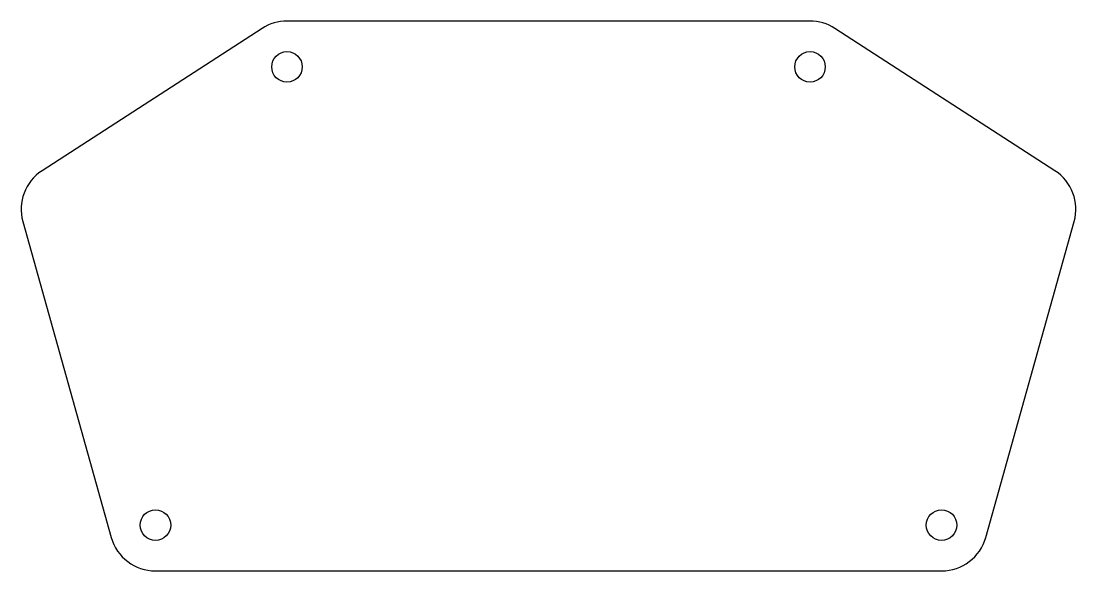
# Model space of a CAD drawing. Header units: millimetres. Extents: x -34.5 to 34.5, y -60 to -24.
import ezdxf

# ---------------------------------------------------------------- set-up
doc = ezdxf.new("R2010")
doc.units = ezdxf.units.MM
doc.layers.get('0').update_dxf_attribs({"linetype": 'CONTINUOUS'})

msp = doc.modelspace()

# ---------------------------------------------------------------- linework, layer by layer
msp.add_lwpolyline([(-33.145, -33.8, 0.328479), (-34.404, -37.127), (-28.614, -57.809, 0.336332), (-25.725, -60), (25.725, -60, 0.336332), (28.614, -57.809), (34.404, -37.127, 0.328479), (33.145, -33.8), (18.744, -24.481, 0.144571), (17.114, -24), (-17.114, -24, 0.144571), (-18.744, -24.481)], format="xyb", close=True)
for centre in [(-17.114, -27), (17.114, -27), (-25.725, -57), (25.725, -57)]:
    msp.add_circle(centre, 1)

doc.saveas('drawing.dxf')
